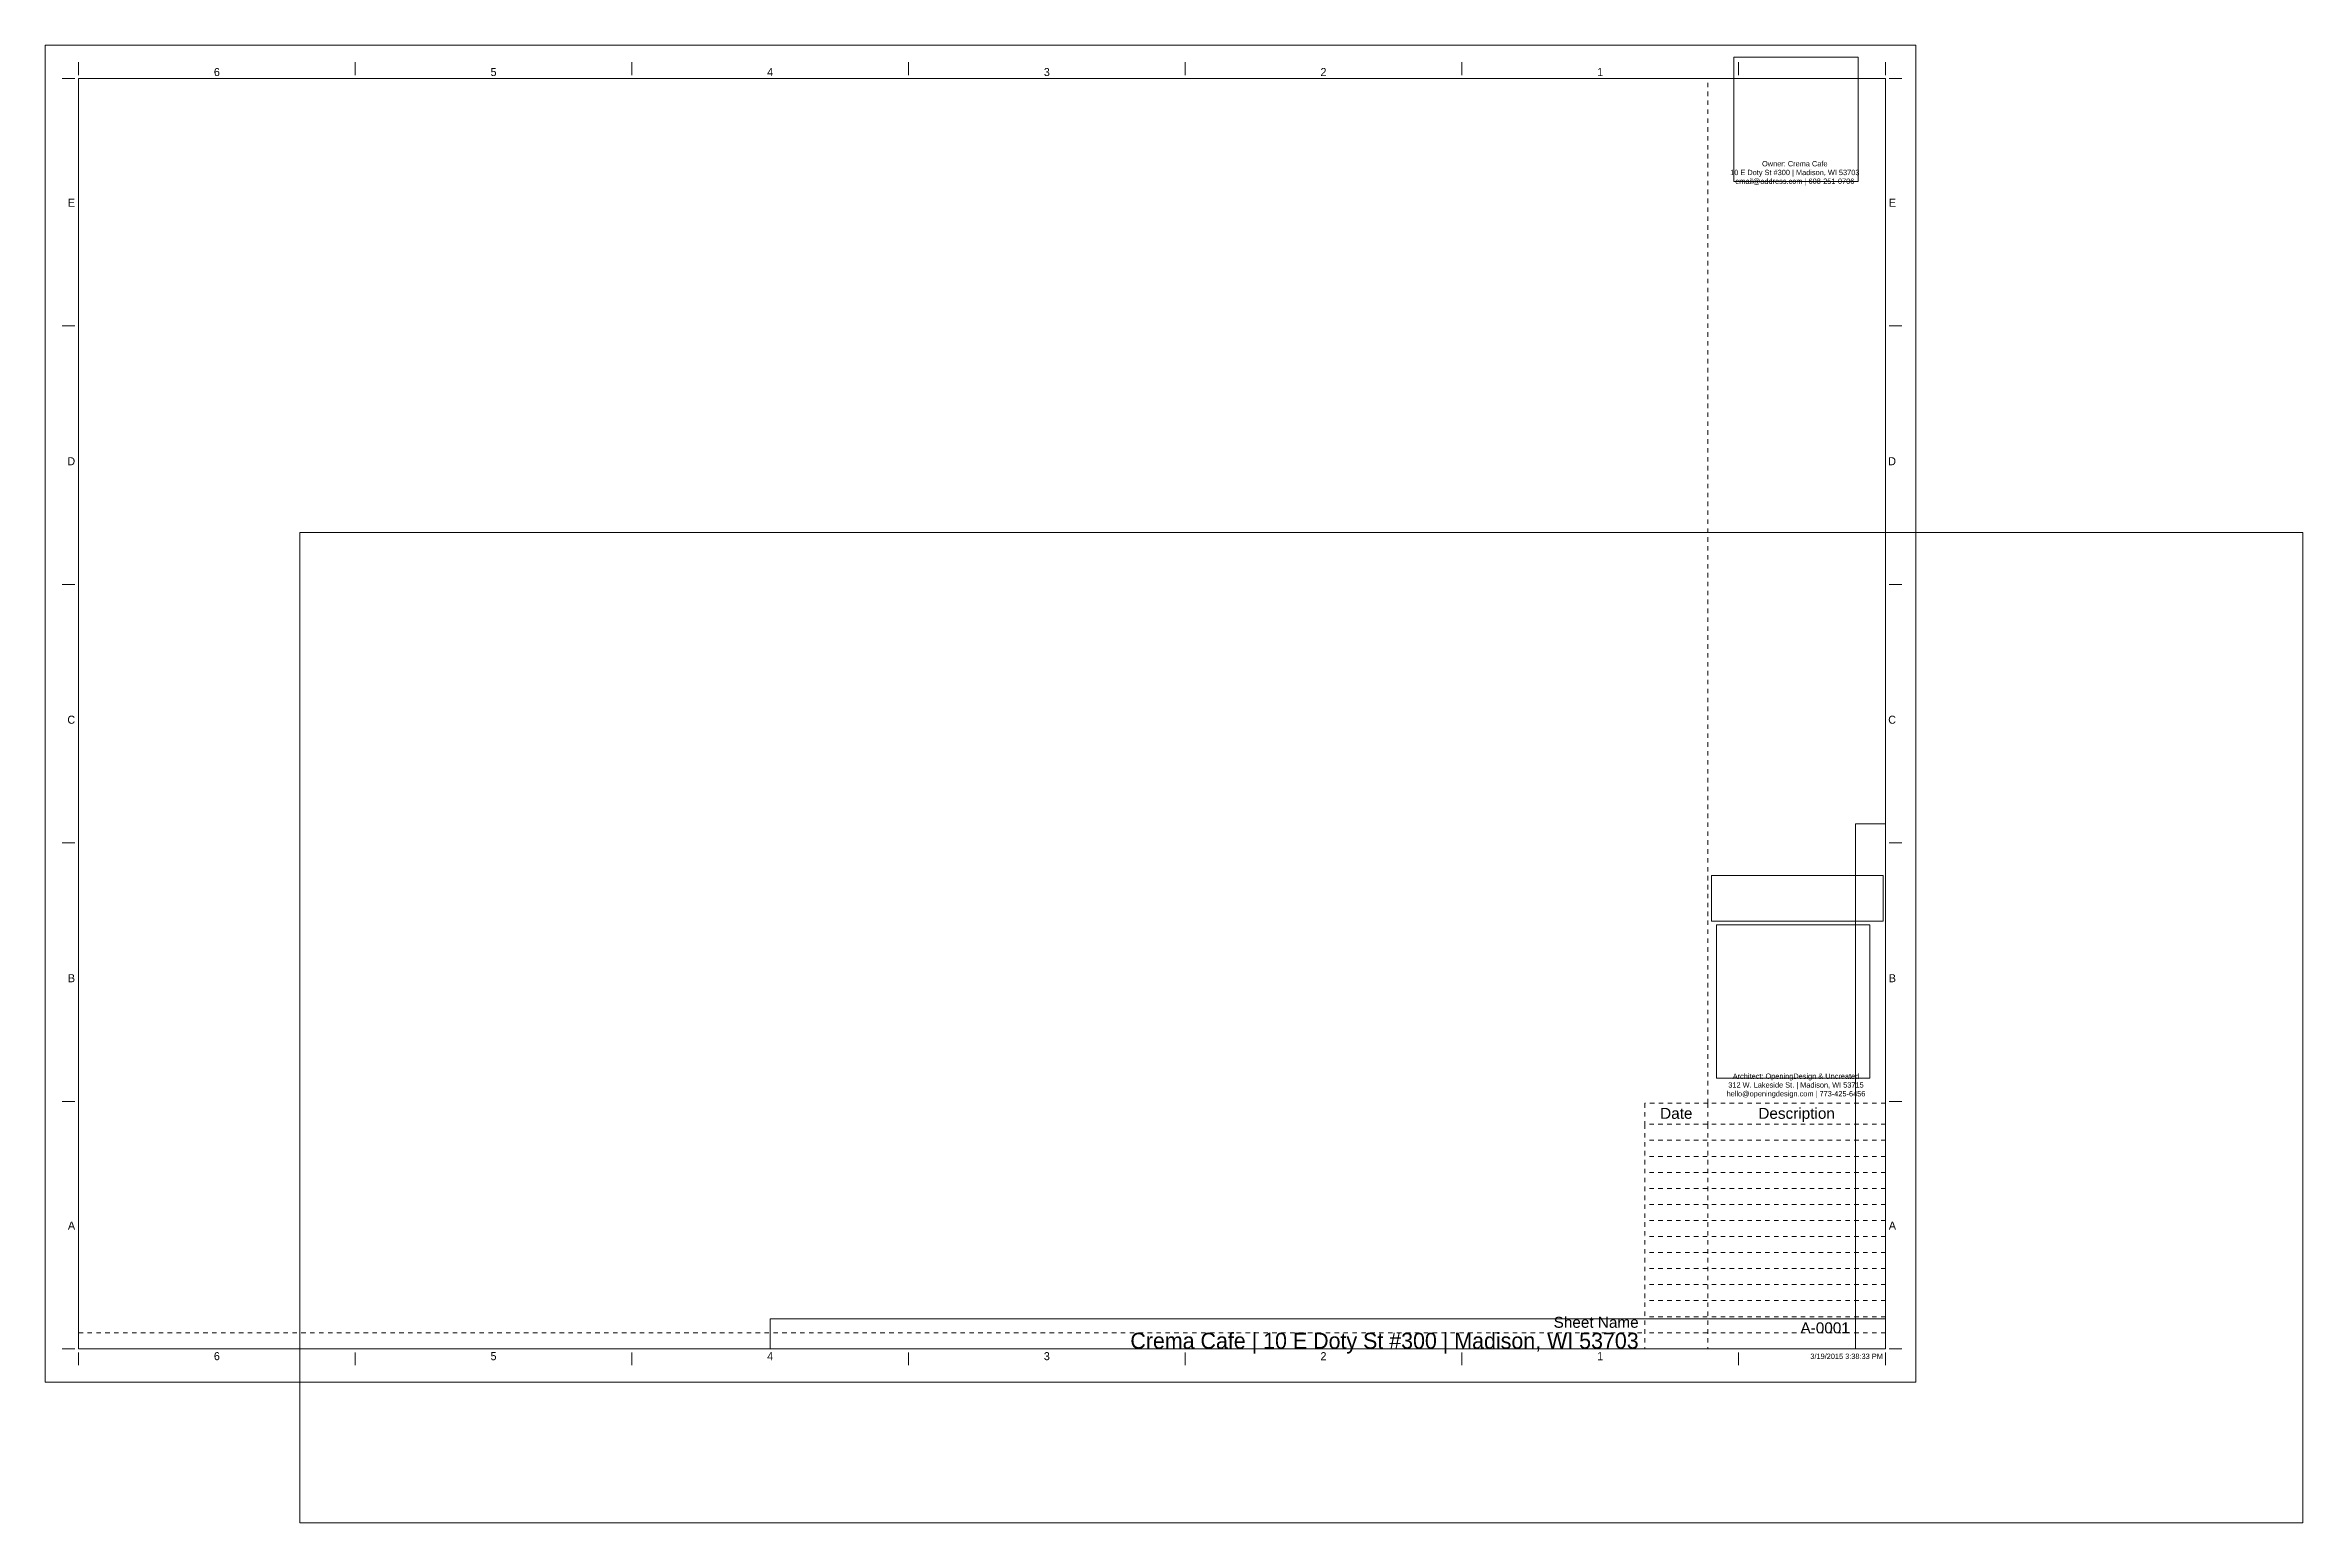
# Paper-space layout 'Layout1' of a CAD drawing. Header units: inches. Extents: x 0 to 50.7, y -3.1 to 30.
import ezdxf

# ---------------------------------------------------------------- set-up
doc = ezdxf.new("R2010")
doc.units = ezdxf.units.IN
doc.header["$MEASUREMENT"] = 0
doc.linetypes.add('Dash', pattern=[0.25, 0.125, -0.125])
doc.linetypes.add('Dot 1_32_', pattern=[0.03125, 0, -0.03125])
doc.layers.add('G-ANNO-NPLT', color=191, linetype='Continuous', plot=False)
for name, color, linetype, lineweight in [('G-ANNO-REFR', 1, 'Dash', 9), ('G-ANNO-SCHD', 231, 'Continuous', 9), ('G-ANNO-TEXT', 231, 'Continuous', 9), ('G-ANNO-TTLB', 6, 'Continuous', 9), ('G-ANNO-TTLB-MEDM', 33, 'Continuous', 20)]:
    doc.layers.add(name, color=color, linetype=linetype, lineweight=lineweight)
doc.styles.add('Arial', font='arial.ttf', dxfattribs={"height": 0.245883})
doc.styles.add('Century Gothic_1', font='', dxfattribs={"height": 0.359278})
doc.styles.add('Century Gothic_2', font='', dxfattribs={"height": 0.119759})
doc.styles.add('Century Gothic_3', font='', dxfattribs={"height": 0.179639})
doc.styles.get('Century Gothic_1').set_extended_font_data('Century Gothic')
doc.styles.get('Century Gothic_2').set_extended_font_data('Century Gothic')
doc.styles.get('Century Gothic_3').set_extended_font_data('Century Gothic')
picture_1 = doc.add_image_def('image1.jpg', size_in_pixel=(3536, 95))
picture_2 = doc.add_image_def('image2.jpg', size_in_pixel=(648, 648))
picture_3 = doc.add_image_def('image3.jpg', size_in_pixel=(95, 1663))
picture_4 = doc.add_image_def('image4.jpg', size_in_pixel=(939, 939))
picture_5 = doc.add_image_def('image5.jpg', size_in_pixel=(667, 177))

psp = doc.layouts.get("Layout1")

# ---------------------------------------------------------------- linework, layer by layer
at = {"layer": 'G-ANNO-SCHD', "linetype": 'Dot 1_32_', "lineweight": 13}
for p, q in [((37.318, 6.272), (35.905, 6.272)), ((35.905, 6.272), (35.905, 5.801)), ((41.307, 6.272), (37.318, 6.272)), ((37.318, 6.272), (37.318, 5.801)), ((41.307, 6.272), (41.307, 5.801)), ((41.307, 5.801), (35.905, 5.801)), ((35.905, 5.801), (35.905, 0.764)), ((37.318, 5.801), (37.318, 0.764)), ((41.307, 5.801), (41.307, 0.764)), ((41.307, 5.441), (35.905, 5.441)), ((41.307, 5.081), (35.905, 5.081)), ((41.307, 4.722), (35.905, 4.722)), ((41.307, 4.362), (35.905, 4.362)), ((41.307, 4.002), (35.905, 4.002)), ((41.307, 3.642), (35.905, 3.642)), ((41.307, 3.282), (35.905, 3.282)), ((41.307, 2.922), (35.905, 2.922)), ((41.307, 2.563), (35.905, 2.563)), ((41.307, 2.203), (35.905, 2.203)), ((41.307, 1.843), (35.905, 1.843)), ((41.307, 1.483), (35.905, 1.483)), ((41.307, 1.123), (35.905, 1.123)), ((41.307, 0.764), (35.905, 0.764))]:
    psp.add_line(p, q, dxfattribs=at)
at = {"layer": 'G-ANNO-TTLB'}
for p, q in [((-0.01, 0.014), (-0.01, 30.014)), ((-0.01, 30.014), (41.99, 30.014)), ((41.99, 0.014), (41.99, 30.014)), ((-0.01, 0.014), (41.99, 0.014))]:
    psp.add_line(p, q, dxfattribs=at)
at = {"layer": 'G-ANNO-TTLB', "linetype": 'Dot 1_32_', "lineweight": 13}
for p, q in [((37.317, 6.272), (37.317, 29.264)), ((0.74, 1.123), (35.905, 1.123))]:
    psp.add_line(p, q, dxfattribs=at)
at = {"layer": 'G-ANNO-TTLB-MEDM'}
for p, q in [((0.74, 29.344), (0.74, 29.631)), ((6.951, 29.344), (6.951, 29.631)), ((13.162, 29.344), (13.162, 29.631)), ((19.374, 29.344), (19.374, 29.631)), ((25.585, 29.344), (25.585, 29.631)), ((31.796, 29.344), (31.796, 29.631)), ((38.008, 29.344), (38.008, 29.631)), ((41.308, 29.344), (41.308, 29.631)), ((0.659, 29.264), (0.372, 29.264)), ((0.74, 29.264), (0.74, 0.764)), ((0.74, 29.264), (41.307, 29.264)), ((41.389, 29.264), (41.676, 29.264)), ((0.659, 23.714), (0.372, 23.714)), ((41.389, 23.714), (41.676, 23.714)), ((0.659, 17.914), (0.372, 17.914)), ((41.389, 17.914), (41.676, 17.914)), ((0.659, 12.114), (0.372, 12.114)), ((41.389, 12.114), (41.676, 12.114)), ((0.659, 6.314), (0.372, 6.314)), ((41.389, 6.314), (41.676, 6.314)), ((0.659, 0.764), (0.372, 0.764)), ((0.74, 0.683), (0.74, 0.396)), ((6.951, 0.683), (6.951, 0.396)), ((13.162, 0.683), (13.162, 0.396)), ((19.374, 0.683), (19.374, 0.396)), ((25.585, 0.683), (25.585, 0.396)), ((31.796, 0.683), (31.796, 0.396)), ((38.008, 0.683), (38.008, 0.396))]:
    psp.add_line(p, q, dxfattribs=at)

# ---------------------------------------------------------------- texts
at = {"layer": 'G-ANNO-NPLT', "lineweight": 9, "line_spacing_factor": 0.984117}
for s, insert, char_height, width, attachment_point, style in [('Crema Cafe | 10 E Doty St #300 | Madison, WI 53703', (35.766, 1.123), 0.35928, 17.44423, 3, 'Century Gothic_1'), ('Sheet Name', (35.766, 1.48), 0.2459, 3.5505, 3, 'Arial'), ('A-0001', (39.953, 1.355), 0.2459, 3.2475, 2, 'Arial')]:
    psp.add_mtext(s, dxfattribs=dict(at, insert=insert, char_height=char_height, width=width, attachment_point=attachment_point, style=style))
at = {"layer": 'G-ANNO-SCHD', "attachment_point": 2, "line_spacing_factor": 0.938532, "style": 'Arial'}
for s, insert, char_height, width in [('Date', (36.611, 6.169), 0.2459, 0.864), ('Description', (39.312, 6.169), 0.24588, 2.043)]:
    psp.add_mtext(s, dxfattribs=dict(at, insert=insert, char_height=char_height, width=width))
at = {"layer": 'G-ANNO-TEXT', "color": 7, "char_height": 0.18, "line_spacing_factor": 0.984117, "style": 'Century Gothic_3'}
for s, insert, width, attachment_point in [('6', (3.845, 29.501), 0.16425, 2), ('5', (10.056, 29.501), 0.16425, 2), ('4', (16.267, 29.501), 0.16425, 2), ('3', (22.479, 29.501), 0.16425, 2), ('2', (28.69, 29.501), 0.16425, 2), ('1', (34.901, 29.501), 0.16425, 2), ('E', (0.662, 26.568), 0.1575, 3), ('E', (41.543, 26.568), 0.1575, 3), ('D', (0.662, 20.768), 0.21825, 3), ('D', (41.543, 20.768), 0.21825, 3), ('C', (0.662, 14.968), 0.24075, 3), ('C', (41.543, 14.968), 0.24075, 3), ('B', (0.662, 9.168), 0.16875, 3), ('B', (41.543, 9.168), 0.16875, 3), ('A', (0.662, 3.618), 0.2205, 3), ('A', (41.543, 3.618), 0.2205, 3), ('6', (3.845, 0.687), 0.16425, 2), ('5', (10.056, 0.687), 0.16425, 2), ('4', (16.267, 0.687), 0.16425, 2), ('3', (22.479, 0.687), 0.16425, 2), ('2', (28.69, 0.687), 0.16425, 2), ('1', (34.901, 0.687), 0.16425, 2)]:
    psp.add_mtext(s, dxfattribs=dict(at, insert=insert, width=width, attachment_point=attachment_point))
at = {"layer": 'G-ANNO-TEXT', "color": 252, "char_height": 0.11976, "attachment_point": 2, "line_spacing_factor": 0.984117, "style": 'Century Gothic_2'}
for s, insert, width in [('Owner: Crema Cafe\\P10 E Doty St #300 | Madison, WI 53703\\Pemail@address.com | 608-251-0706', (39.271, 27.414), 3.615), ('Architect: OpeningDesign & Uncreated\\P312 W. Lakeside St. | Madison, WI 53715\\Phello@openingdesign.com | 773-425-6456', (39.298, 6.939), 4.0185)]:
    psp.add_mtext(s, dxfattribs=dict(at, insert=insert, width=width))

# ---------------------------------------------------------------- pictures from other files: only their frames are drawn
at = {"layer": 'G-ANNO-REFR'}
image = psp.add_image(picture_2, insert=(37.904, 26.952), size_in_units=(2.79, 2.79), dxfattribs=at)
image.dxf.flags = 7
image = psp.add_image(picture_3, insert=(40.634, 0.764), size_in_units=(0.673, 11.775), dxfattribs=at)
image.dxf.flags = 7
image = psp.add_image(picture_5, insert=(37.399, 10.36), size_in_units=(3.859, 1.024), dxfattribs=at)
image.dxf.flags = 7
image = psp.add_image(picture_4, insert=(37.514, 6.835), size_in_units=(3.444, 3.444), dxfattribs=at)
image.dxf.flags = 7
image = psp.add_image(picture_1, insert=(16.27, 0.764), size_in_units=(25.037, 0.673), dxfattribs=at)
image.dxf.flags = 7

# ---------------------------------------------------------------- viewports
at = {"layer": '0'}
psp.add_viewport(center=(28.194, 7.97), size=(44.968, 22.22501), view_center_point=(28.194, 7.97), view_height=22.22501, dxfattribs=at)

# ---------------------------------------------------------------- next in the draw order: texts
at = {"layer": 'G-ANNO-NPLT', "lineweight": 9, "insert": (41.248, 0.654), "char_height": 0.11976, "width": 2.001, "attachment_point": 3, "line_spacing_factor": 0.984117, "style": 'Century Gothic_2', "bg_fill": 3, "box_fill_scale": 1.25, "bg_fill_color": 0, "bg_fill_transparency": 0}
psp.add_mtext('3/19/2015 3:38:33 PM', dxfattribs=at)

# ---------------------------------------------------------------- next in the draw order: linework, layer by layer
at = {"layer": 'G-ANNO-TTLB-MEDM'}
for p, q in [((41.307, 0.764), (41.307, 29.264)), ((0.74, 0.764), (41.307, 0.764)), ((41.308, 0.683), (41.308, 0.396)), ((41.389, 0.764), (41.676, 0.764))]:
    psp.add_line(p, q, dxfattribs=at)

doc.saveas('drawing.dxf')
